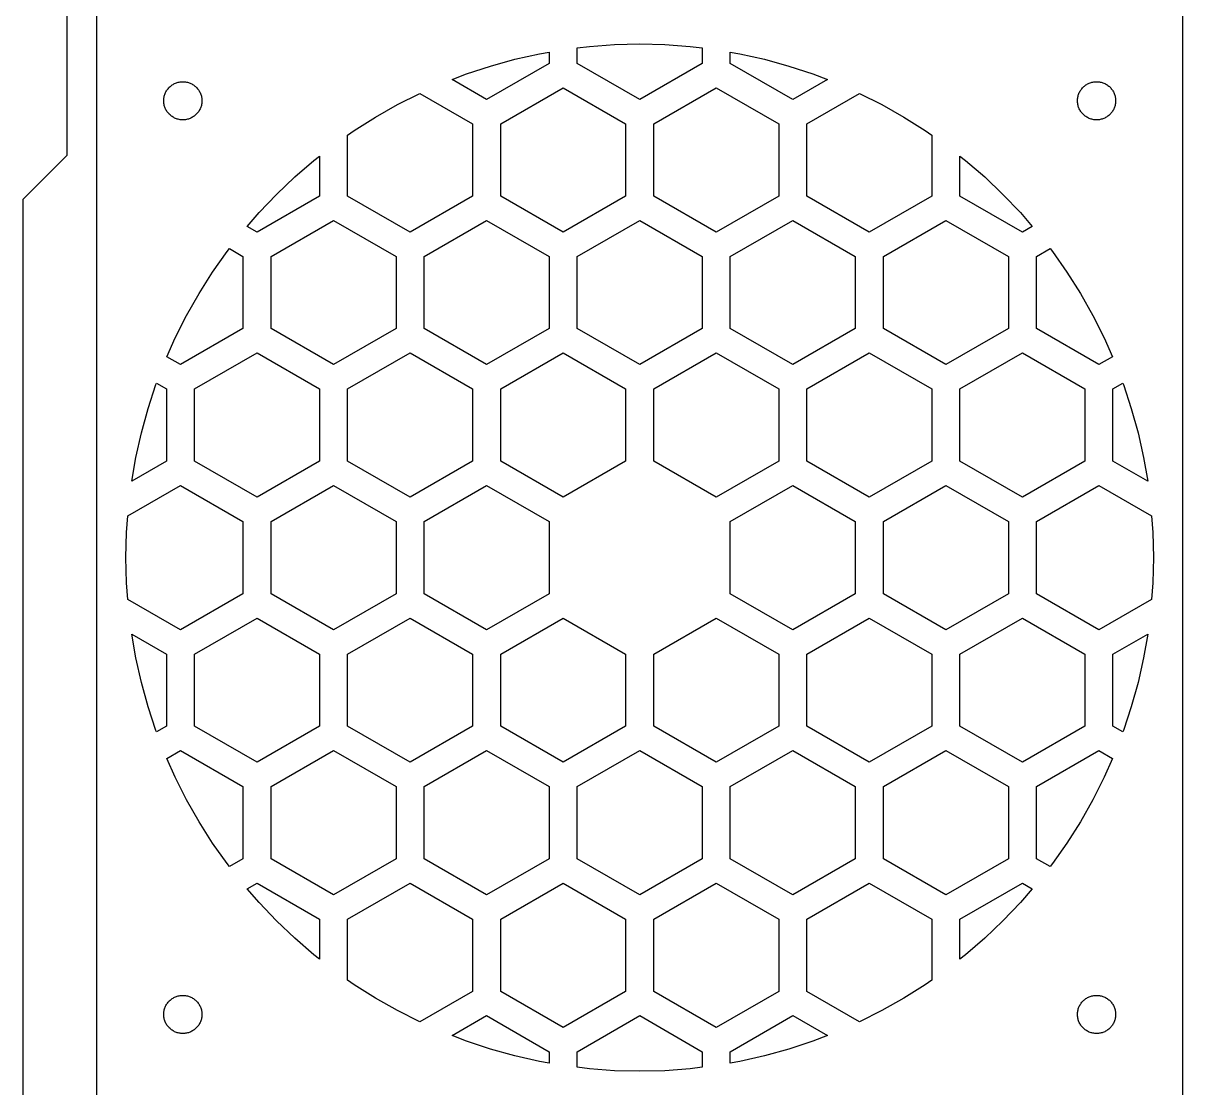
# Model space of a CAD drawing. Header units: metres. Extents: x 4 to 972, y 4 to 512.
# Drawn here: x 714 to 872, y 182 to 327.1 of the extents above; entities that cross this region are included whole.
import ezdxf

# ---------------------------------------------------------------- set-up
doc = ezdxf.new("R2010")
doc.units = ezdxf.units.M

msp = doc.modelspace()

# ---------------------------------------------------------------- linework, layer by layer
for p, q in [((720, 309.088), (720, 354)), ((724, 336), (724, 28)), ((872, 28), (872, 336)), ((789.485, 323.709), (791.139, 323.913)), ((791.139, 323.913), (794.565, 324.166)), ((794.565, 324.166), (798, 324.25)), ((798, 324.25), (801.435, 324.166)), ((801.435, 324.166), (804.861, 323.913)), ((804.861, 323.913), (806.515, 323.709)), ((780.991, 322.152), (784.344, 322.905)), ((784.344, 322.905), (785.658, 323.133)), ((785.658, 323.133), (785.658, 321.584)), ((789.485, 321.584), (789.485, 323.709)), ((806.515, 323.709), (806.515, 321.584)), ((810.342, 321.584), (810.342, 323.133)), ((810.342, 323.133), (811.656, 322.905)), ((811.656, 322.905), (815.009, 322.152)), ((774.418, 320.158), (777.68, 321.236)), ((785.658, 321.584), (777.143, 316.668)), ((777.68, 321.236), (780.991, 322.152)), ((798, 316.668), (789.485, 321.584)), ((806.515, 321.584), (798, 316.668)), ((818.857, 316.668), (810.342, 321.584)), ((815.009, 322.152), (818.32, 321.236)), ((818.32, 321.236), (821.582, 320.158)), ((772.427, 319.39), (774.418, 320.158)), ((777.143, 316.668), (772.427, 319.39)), ((823.573, 319.39), (818.857, 316.668)), ((821.582, 320.158), (823.573, 319.39)), ((733.347, 317.495), (733.399, 317.612)), ((733.399, 317.612), (733.456, 317.726)), ((733.456, 317.726), (733.519, 317.837)), ((733.519, 317.837), (733.588, 317.945)), ((733.588, 317.945), (733.661, 318.049)), ((733.661, 318.049), (733.74, 318.15)), ((733.74, 318.15), (733.823, 318.247)), ((733.823, 318.247), (733.911, 318.339)), ((733.911, 318.339), (734.003, 318.427)), ((734.003, 318.427), (734.1, 318.51)), ((734.1, 318.51), (734.201, 318.589)), ((734.201, 318.589), (734.305, 318.662)), ((734.305, 318.662), (734.413, 318.731)), ((734.413, 318.731), (734.524, 318.794)), ((734.524, 318.794), (734.638, 318.851)), ((734.638, 318.851), (734.755, 318.903)), ((734.755, 318.903), (734.874, 318.949)), ((734.874, 318.949), (734.995, 318.989)), ((734.995, 318.989), (735.118, 319.023)), ((735.118, 319.023), (735.243, 319.051)), ((735.243, 319.051), (735.368, 319.073)), ((735.368, 319.073), (735.495, 319.088)), ((735.495, 319.088), (735.622, 319.098)), ((735.622, 319.098), (735.75, 319.101)), ((735.75, 319.101), (735.878, 319.098)), ((735.878, 319.098), (736.005, 319.088)), ((736.005, 319.088), (736.132, 319.073)), ((736.132, 319.073), (736.257, 319.051)), ((736.257, 319.051), (736.382, 319.023)), ((736.382, 319.023), (736.505, 318.989)), ((736.505, 318.989), (736.626, 318.949)), ((736.626, 318.949), (736.745, 318.903)), ((736.745, 318.903), (736.862, 318.851)), ((736.862, 318.851), (736.976, 318.794)), ((736.976, 318.794), (737.087, 318.731)), ((737.087, 318.731), (737.195, 318.662)), ((737.195, 318.662), (737.299, 318.589)), ((737.299, 318.589), (737.4, 318.51)), ((737.4, 318.51), (737.497, 318.427)), ((737.497, 318.427), (737.589, 318.339)), ((737.589, 318.339), (737.677, 318.247)), ((737.677, 318.247), (737.76, 318.15)), ((737.76, 318.15), (737.839, 318.049)), ((737.839, 318.049), (737.912, 317.945)), ((737.912, 317.945), (737.981, 317.837)), ((737.981, 317.837), (738.044, 317.726)), ((738.044, 317.726), (738.101, 317.612)), ((738.101, 317.612), (738.153, 317.495)), ((779.057, 313.354), (787.572, 318.27)), ((787.572, 318.27), (796.087, 313.354)), ((799.913, 313.354), (808.428, 318.27)), ((808.428, 318.27), (816.943, 313.354)), ((857.847, 317.495), (857.899, 317.612)), ((857.899, 317.612), (857.956, 317.726)), ((857.956, 317.726), (858.019, 317.837)), ((858.019, 317.837), (858.088, 317.945)), ((858.088, 317.945), (858.161, 318.049)), ((858.161, 318.049), (858.24, 318.15)), ((858.24, 318.15), (858.323, 318.247)), ((858.323, 318.247), (858.411, 318.339)), ((858.411, 318.339), (858.503, 318.427)), ((858.503, 318.427), (858.6, 318.51)), ((858.6, 318.51), (858.701, 318.589)), ((858.701, 318.589), (858.805, 318.662)), ((858.805, 318.662), (858.913, 318.731)), ((858.913, 318.731), (859.024, 318.794)), ((859.024, 318.794), (859.138, 318.851)), ((859.138, 318.851), (859.255, 318.903)), ((859.255, 318.903), (859.374, 318.949)), ((859.374, 318.949), (859.495, 318.989)), ((859.495, 318.989), (859.618, 319.023)), ((859.618, 319.023), (859.743, 319.051)), ((859.743, 319.051), (859.868, 319.073)), ((859.868, 319.073), (859.995, 319.088)), ((859.995, 319.088), (860.122, 319.098)), ((860.122, 319.098), (860.25, 319.101)), ((860.25, 319.101), (860.378, 319.098)), ((860.378, 319.098), (860.505, 319.088)), ((860.505, 319.088), (860.632, 319.073)), ((860.632, 319.073), (860.757, 319.051)), ((860.757, 319.051), (860.882, 319.023)), ((860.882, 319.023), (861.005, 318.989)), ((861.005, 318.989), (861.126, 318.949)), ((861.126, 318.949), (861.245, 318.903)), ((861.245, 318.903), (861.362, 318.851)), ((861.362, 318.851), (861.476, 318.794)), ((861.476, 318.794), (861.587, 318.731)), ((861.587, 318.731), (861.695, 318.662)), ((861.695, 318.662), (861.799, 318.589)), ((861.799, 318.589), (861.9, 318.51)), ((861.9, 318.51), (861.997, 318.427)), ((861.997, 318.427), (862.089, 318.339)), ((862.089, 318.339), (862.177, 318.247)), ((862.177, 318.247), (862.26, 318.15)), ((862.26, 318.15), (862.339, 318.049)), ((862.339, 318.049), (862.412, 317.945)), ((862.412, 317.945), (862.481, 317.837)), ((862.481, 317.837), (862.544, 317.726)), ((862.544, 317.726), (862.601, 317.612)), ((862.601, 317.612), (862.653, 317.495)), ((733.149, 316.5), (733.152, 316.628)), ((733.152, 316.372), (733.149, 316.5)), ((733.152, 316.628), (733.162, 316.755)), ((733.162, 316.245), (733.152, 316.372)), ((733.162, 316.755), (733.177, 316.882)), ((733.177, 316.118), (733.162, 316.245)), ((733.177, 316.882), (733.199, 317.007)), ((733.199, 315.993), (733.177, 316.118)), ((733.199, 317.007), (733.227, 317.132)), ((733.227, 317.132), (733.261, 317.255)), ((733.261, 317.255), (733.301, 317.376)), ((733.301, 317.376), (733.347, 317.495)), ((738.153, 317.495), (738.199, 317.376)), ((738.199, 317.376), (738.239, 317.255)), ((738.239, 317.255), (738.273, 317.132)), ((738.273, 317.132), (738.301, 317.007)), ((738.301, 317.007), (738.323, 316.882)), ((738.323, 316.118), (738.301, 315.993)), ((738.323, 316.882), (738.338, 316.755)), ((738.338, 316.245), (738.323, 316.118)), ((738.338, 316.755), (738.348, 316.628)), ((738.348, 316.372), (738.338, 316.245)), ((738.348, 316.628), (738.351, 316.5)), ((738.351, 316.5), (738.348, 316.372)), ((765.002, 315.984), (768.032, 317.509)), ((768.032, 317.509), (775.23, 313.354)), ((820.77, 313.354), (827.968, 317.509)), ((827.968, 317.509), (830.998, 315.984)), ((857.649, 316.5), (857.652, 316.628)), ((857.652, 316.372), (857.649, 316.5)), ((857.652, 316.628), (857.662, 316.755)), ((857.662, 316.245), (857.652, 316.372)), ((857.662, 316.755), (857.677, 316.882)), ((857.677, 316.118), (857.662, 316.245)), ((857.677, 316.882), (857.699, 317.007)), ((857.699, 315.993), (857.677, 316.118)), ((857.699, 317.007), (857.727, 317.132)), ((857.727, 317.132), (857.761, 317.255)), ((857.761, 317.255), (857.801, 317.376)), ((857.801, 317.376), (857.847, 317.495)), ((862.653, 317.495), (862.699, 317.376)), ((862.699, 317.376), (862.739, 317.255)), ((862.739, 317.255), (862.773, 317.132)), ((862.773, 317.132), (862.801, 317.007)), ((862.801, 317.007), (862.823, 316.882)), ((862.823, 316.118), (862.801, 315.993)), ((862.823, 316.882), (862.838, 316.755)), ((862.838, 316.245), (862.823, 316.118)), ((862.838, 316.755), (862.848, 316.628)), ((862.848, 316.372), (862.838, 316.245)), ((862.848, 316.628), (862.851, 316.5)), ((862.851, 316.5), (862.848, 316.372)), ((733.227, 315.868), (733.199, 315.993)), ((733.261, 315.745), (733.227, 315.868)), ((733.301, 315.624), (733.261, 315.745)), ((733.347, 315.505), (733.301, 315.624)), ((733.399, 315.388), (733.347, 315.505)), ((733.456, 315.274), (733.399, 315.388)), ((733.519, 315.163), (733.456, 315.274)), ((733.588, 315.055), (733.519, 315.163)), ((733.661, 314.951), (733.588, 315.055)), ((733.74, 314.85), (733.661, 314.951)), ((733.823, 314.753), (733.74, 314.85)), ((733.911, 314.661), (733.823, 314.753)), ((734.003, 314.573), (733.911, 314.661)), ((734.1, 314.49), (734.003, 314.573)), ((734.201, 314.411), (734.1, 314.49)), ((737.4, 314.49), (737.299, 314.411)), ((737.497, 314.573), (737.4, 314.49)), ((737.589, 314.661), (737.497, 314.573)), ((737.677, 314.753), (737.589, 314.661)), ((737.76, 314.85), (737.677, 314.753)), ((737.839, 314.951), (737.76, 314.85)), ((737.912, 315.055), (737.839, 314.951)), ((737.981, 315.163), (737.912, 315.055)), ((738.044, 315.274), (737.981, 315.163)), ((738.101, 315.388), (738.044, 315.274)), ((738.153, 315.505), (738.101, 315.388)), ((738.199, 315.624), (738.153, 315.505)), ((738.239, 315.745), (738.199, 315.624)), ((738.273, 315.868), (738.239, 315.745)), ((738.301, 315.993), (738.273, 315.868)), ((762.013, 314.291), (765.002, 315.984)), ((830.998, 315.984), (833.987, 314.291)), ((857.727, 315.868), (857.699, 315.993)), ((857.761, 315.745), (857.727, 315.868)), ((857.801, 315.624), (857.761, 315.745)), ((857.847, 315.505), (857.801, 315.624)), ((857.899, 315.388), (857.847, 315.505)), ((857.956, 315.274), (857.899, 315.388)), ((858.019, 315.163), (857.956, 315.274)), ((858.088, 315.055), (858.019, 315.163)), ((858.161, 314.951), (858.088, 315.055)), ((858.24, 314.85), (858.161, 314.951)), ((858.323, 314.753), (858.24, 314.85)), ((858.411, 314.661), (858.323, 314.753)), ((858.503, 314.573), (858.411, 314.661)), ((858.6, 314.49), (858.503, 314.573)), ((858.701, 314.411), (858.6, 314.49)), ((861.9, 314.49), (861.799, 314.411)), ((861.997, 314.573), (861.9, 314.49)), ((862.089, 314.661), (861.997, 314.573)), ((862.177, 314.753), (862.089, 314.661)), ((862.26, 314.85), (862.177, 314.753)), ((862.339, 314.951), (862.26, 314.85)), ((862.412, 315.055), (862.339, 314.951)), ((862.481, 315.163), (862.412, 315.055)), ((862.544, 315.274), (862.481, 315.163)), ((862.601, 315.388), (862.544, 315.274)), ((862.653, 315.505), (862.601, 315.388)), ((862.699, 315.624), (862.653, 315.505)), ((862.739, 315.745), (862.699, 315.624)), ((862.773, 315.868), (862.739, 315.745)), ((862.801, 315.993), (862.773, 315.868)), ((734.305, 314.338), (734.201, 314.411)), ((734.413, 314.269), (734.305, 314.338)), ((734.524, 314.206), (734.413, 314.269)), ((734.638, 314.149), (734.524, 314.206)), ((734.755, 314.097), (734.638, 314.149)), ((734.874, 314.051), (734.755, 314.097)), ((734.995, 314.011), (734.874, 314.051)), ((735.118, 313.977), (734.995, 314.011)), ((735.243, 313.949), (735.118, 313.977)), ((735.368, 313.927), (735.243, 313.949)), ((735.495, 313.912), (735.368, 313.927)), ((735.622, 313.902), (735.495, 313.912)), ((735.75, 313.899), (735.622, 313.902)), ((735.878, 313.902), (735.75, 313.899)), ((736.005, 313.912), (735.878, 313.902)), ((736.132, 313.927), (736.005, 313.912)), ((736.257, 313.949), (736.132, 313.927)), ((736.382, 313.977), (736.257, 313.949)), ((736.505, 314.011), (736.382, 313.977)), ((736.626, 314.051), (736.505, 314.011)), ((736.745, 314.097), (736.626, 314.051)), ((736.862, 314.149), (736.745, 314.097)), ((736.976, 314.206), (736.862, 314.149)), ((737.087, 314.269), (736.976, 314.206)), ((737.195, 314.338), (737.087, 314.269)), ((737.299, 314.411), (737.195, 314.338)), ((759.11, 312.453), (762.013, 314.291)), ((775.23, 313.354), (775.23, 303.521)), ((779.057, 303.521), (779.057, 313.354)), ((796.087, 313.354), (796.087, 303.521)), ((799.913, 303.521), (799.913, 313.354)), ((816.943, 313.354), (816.943, 303.521)), ((820.77, 303.521), (820.77, 313.354)), ((833.987, 314.291), (836.89, 312.453)), ((858.805, 314.338), (858.701, 314.411)), ((858.913, 314.269), (858.805, 314.338)), ((859.024, 314.206), (858.913, 314.269)), ((859.138, 314.149), (859.024, 314.206)), ((859.255, 314.097), (859.138, 314.149)), ((859.374, 314.051), (859.255, 314.097)), ((859.495, 314.011), (859.374, 314.051)), ((859.618, 313.977), (859.495, 314.011)), ((859.743, 313.949), (859.618, 313.977)), ((859.868, 313.927), (859.743, 313.949)), ((859.995, 313.912), (859.868, 313.927)), ((860.122, 313.902), (859.995, 313.912)), ((860.25, 313.899), (860.122, 313.902)), ((860.378, 313.902), (860.25, 313.899)), ((860.505, 313.912), (860.378, 313.902)), ((860.632, 313.927), (860.505, 313.912)), ((860.757, 313.949), (860.632, 313.927)), ((860.882, 313.977), (860.757, 313.949)), ((861.005, 314.011), (860.882, 313.977)), ((861.126, 314.051), (861.005, 314.011)), ((861.245, 314.097), (861.126, 314.051)), ((861.362, 314.149), (861.245, 314.097)), ((861.476, 314.206), (861.362, 314.149)), ((861.587, 314.269), (861.476, 314.206)), ((861.695, 314.338), (861.587, 314.269)), ((861.799, 314.411), (861.695, 314.338)), ((758.2, 311.812), (759.11, 312.453)), ((758.2, 303.521), (758.2, 311.812)), ((836.89, 312.453), (837.8, 311.812)), ((837.8, 311.812), (837.8, 303.521)), ((714, 303.088), (720, 309.088)), ((750.991, 306.117), (753.592, 308.361)), ((753.592, 308.361), (754.373, 308.97)), ((754.373, 308.97), (754.373, 303.521)), ((841.627, 303.521), (841.627, 308.97)), ((841.627, 308.97), (842.408, 308.361)), ((842.408, 308.361), (845.009, 306.117)), ((748.503, 303.747), (750.991, 306.117)), ((845.009, 306.117), (847.497, 303.747)), ((754.373, 303.521), (745.858, 298.605)), ((746.133, 301.259), (748.503, 303.747)), ((766.715, 298.605), (758.2, 303.521)), ((775.23, 303.521), (766.715, 298.605)), ((787.572, 298.605), (779.057, 303.521)), ((796.087, 303.521), (787.572, 298.605)), ((808.428, 298.605), (799.913, 303.521)), ((816.943, 303.521), (808.428, 298.605)), ((829.285, 298.605), (820.77, 303.521)), ((837.8, 303.521), (829.285, 298.605)), ((850.142, 298.605), (841.627, 303.521)), ((847.497, 303.747), (849.867, 301.259)), ((714, 60.9117), (714, 303.088)), ((744.514, 299.381), (746.133, 301.259)), ((747.771, 295.291), (756.286, 300.207)), ((756.286, 300.207), (764.801, 295.291)), ((768.628, 295.291), (777.143, 300.207)), ((777.143, 300.207), (785.658, 295.291)), ((789.485, 295.291), (798, 300.207)), ((798, 300.207), (806.515, 295.291)), ((810.342, 295.291), (818.857, 300.207)), ((818.857, 300.207), (827.372, 295.291)), ((831.199, 295.291), (839.714, 300.207)), ((839.714, 300.207), (848.229, 295.291)), ((849.867, 301.259), (851.486, 299.381)), ((745.858, 298.605), (744.514, 299.381)), ((851.486, 299.381), (850.142, 298.605)), ((739.797, 293.14), (741.775, 295.949)), ((741.775, 295.949), (742.095, 296.359)), ((742.095, 296.359), (743.945, 295.291)), ((852.055, 295.291), (853.905, 296.359)), ((853.905, 296.359), (854.225, 295.949)), ((854.225, 295.949), (856.203, 293.14)), ((743.945, 295.291), (743.945, 285.459)), ((747.771, 285.459), (747.771, 295.291)), ((764.801, 295.291), (764.801, 285.459)), ((768.628, 285.459), (768.628, 295.291)), ((785.658, 295.291), (785.658, 285.459)), ((789.485, 285.459), (789.485, 295.291)), ((806.515, 295.291), (806.515, 285.459)), ((810.342, 285.459), (810.342, 295.291)), ((827.372, 295.291), (827.372, 285.459)), ((831.199, 285.459), (831.199, 295.291)), ((848.229, 295.291), (848.229, 285.459)), ((852.055, 285.459), (852.055, 295.291)), ((737.959, 290.237), (739.797, 293.14)), ((856.203, 293.14), (858.041, 290.237)), ((736.266, 287.248), (737.959, 290.237)), ((858.041, 290.237), (859.734, 287.248)), ((734.721, 284.179), (736.266, 287.248)), ((859.734, 287.248), (861.279, 284.179)), ((743.945, 285.459), (735.43, 280.543)), ((756.286, 280.543), (747.771, 285.459)), ((764.801, 285.459), (756.286, 280.543)), ((777.143, 280.543), (768.628, 285.459)), ((785.658, 285.459), (777.143, 280.543)), ((798, 280.543), (789.485, 285.459)), ((806.515, 285.459), (798, 280.543)), ((818.857, 280.543), (810.342, 285.459)), ((827.372, 285.459), (818.857, 280.543)), ((839.714, 280.543), (831.199, 285.459)), ((848.229, 285.459), (839.714, 280.543)), ((860.57, 280.543), (852.055, 285.459)), ((733.582, 281.61), (734.721, 284.179)), ((861.279, 284.179), (862.418, 281.61)), ((735.43, 280.543), (733.582, 281.61)), ((737.343, 277.229), (745.858, 282.145)), ((745.858, 282.145), (754.373, 277.229)), ((758.2, 277.229), (766.715, 282.145)), ((766.715, 282.145), (775.23, 277.229)), ((779.057, 277.229), (787.572, 282.145)), ((787.572, 282.145), (796.087, 277.229)), ((799.913, 277.229), (808.428, 282.145)), ((808.428, 282.145), (816.943, 277.229)), ((820.77, 277.229), (829.285, 282.145)), ((829.285, 282.145), (837.8, 277.229)), ((841.627, 277.229), (850.142, 282.145)), ((850.142, 282.145), (858.657, 277.229)), ((862.418, 281.61), (860.57, 280.543)), ((731.014, 274.57), (732.092, 277.832)), ((732.092, 277.832), (732.161, 278.011)), ((732.161, 278.011), (733.516, 277.229)), ((733.516, 277.229), (733.516, 267.396)), ((737.343, 267.396), (737.343, 277.229)), ((754.373, 277.229), (754.373, 267.396)), ((758.2, 267.396), (758.2, 277.229)), ((775.23, 277.229), (775.23, 267.396)), ((779.057, 267.396), (779.057, 277.229)), ((796.087, 277.229), (796.087, 267.396)), ((799.913, 267.396), (799.913, 277.229)), ((816.943, 277.229), (816.943, 267.396)), ((820.77, 267.396), (820.77, 277.229)), ((837.8, 277.229), (837.8, 267.396)), ((841.627, 267.396), (841.627, 277.229)), ((858.657, 277.229), (858.657, 267.396)), ((862.484, 277.229), (863.839, 278.011)), ((862.484, 267.396), (862.484, 277.229)), ((863.839, 278.011), (863.908, 277.832)), ((863.908, 277.832), (864.986, 274.57)), ((730.098, 271.259), (731.014, 274.57)), ((864.986, 274.57), (865.902, 271.259)), ((729.345, 267.906), (730.098, 271.259)), ((865.902, 271.259), (866.655, 267.906)), ((728.782, 264.663), (729.345, 267.906)), ((733.516, 267.396), (728.782, 264.663)), ((745.858, 262.48), (737.343, 267.396)), ((754.373, 267.396), (745.858, 262.48)), ((766.715, 262.48), (758.2, 267.396)), ((775.23, 267.396), (766.715, 262.48)), ((787.572, 262.48), (779.057, 267.396)), ((796.087, 267.396), (787.572, 262.48)), ((808.428, 262.48), (799.913, 267.396)), ((816.943, 267.396), (808.428, 262.48)), ((829.285, 262.48), (820.77, 267.396)), ((837.8, 267.396), (829.285, 262.48)), ((850.142, 262.48), (841.627, 267.396)), ((858.657, 267.396), (850.142, 262.48)), ((867.218, 264.663), (862.484, 267.396)), ((866.655, 267.906), (867.218, 264.663)), ((728.25, 259.937), (735.43, 264.082)), ((735.43, 264.082), (743.945, 259.166)), ((747.771, 259.166), (756.286, 264.082)), ((756.286, 264.082), (764.801, 259.166)), ((768.628, 259.166), (777.143, 264.082)), ((777.143, 264.082), (785.658, 259.166)), ((810.342, 259.166), (818.857, 264.082)), ((818.857, 264.082), (827.372, 259.166)), ((831.199, 259.166), (839.714, 264.082)), ((839.714, 264.082), (848.229, 259.166)), ((852.055, 259.166), (860.57, 264.082)), ((860.57, 264.082), (867.75, 259.937)), ((728.084, 257.685), (728.25, 259.937)), ((743.945, 259.166), (743.945, 249.334)), ((747.771, 249.334), (747.771, 259.166)), ((764.801, 259.166), (764.801, 249.334)), ((768.628, 249.334), (768.628, 259.166)), ((785.658, 259.166), (785.658, 249.334)), ((810.342, 249.334), (810.342, 259.166)), ((827.372, 259.166), (827.372, 249.334)), ((831.199, 249.334), (831.199, 259.166)), ((848.229, 259.166), (848.229, 249.334)), ((852.055, 249.334), (852.055, 259.166)), ((867.75, 259.937), (867.916, 257.685)), ((728, 254.25), (728.084, 257.685)), ((867.916, 257.685), (868, 254.25)), ((728.084, 250.815), (728, 254.25)), ((868, 254.25), (867.916, 250.815)), ((728.25, 248.563), (728.084, 250.815)), ((867.916, 250.815), (867.75, 248.563)), ((735.43, 244.418), (728.25, 248.563)), ((743.945, 249.334), (735.43, 244.418)), ((756.286, 244.418), (747.771, 249.334)), ((764.801, 249.334), (756.286, 244.418)), ((777.143, 244.418), (768.628, 249.334)), ((785.658, 249.334), (777.143, 244.418)), ((818.857, 244.418), (810.342, 249.334)), ((827.372, 249.334), (818.857, 244.418)), ((839.714, 244.418), (831.199, 249.334)), ((848.229, 249.334), (839.714, 244.418)), ((860.57, 244.418), (852.055, 249.334)), ((867.75, 248.563), (860.57, 244.418)), ((737.343, 241.104), (745.858, 246.02)), ((745.858, 246.02), (754.373, 241.104)), ((758.2, 241.104), (766.715, 246.02)), ((766.715, 246.02), (775.23, 241.104)), ((779.057, 241.104), (787.572, 246.02)), ((787.572, 246.02), (796.087, 241.104)), ((799.913, 241.104), (808.428, 246.02)), ((808.428, 246.02), (816.943, 241.104)), ((820.77, 241.104), (829.285, 246.02)), ((829.285, 246.02), (837.8, 241.104)), ((841.627, 241.104), (850.142, 246.02)), ((850.142, 246.02), (858.657, 241.104)), ((729.345, 240.594), (728.782, 243.837)), ((728.782, 243.837), (733.516, 241.104)), ((862.484, 241.104), (867.218, 243.837)), ((867.218, 243.837), (866.655, 240.594)), ((730.098, 237.241), (729.345, 240.594)), ((733.516, 241.104), (733.516, 231.271)), ((737.343, 231.271), (737.343, 241.104)), ((754.373, 241.104), (754.373, 231.271)), ((758.2, 231.271), (758.2, 241.104)), ((775.23, 241.104), (775.23, 231.271)), ((779.057, 231.271), (779.057, 241.104)), ((796.087, 241.104), (796.087, 231.271)), ((799.913, 231.271), (799.913, 241.104)), ((816.943, 241.104), (816.943, 231.271)), ((820.77, 231.271), (820.77, 241.104)), ((837.8, 241.104), (837.8, 231.271)), ((841.627, 231.271), (841.627, 241.104)), ((858.657, 241.104), (858.657, 231.271)), ((862.484, 231.271), (862.484, 241.104)), ((866.655, 240.594), (865.902, 237.241)), ((731.014, 233.93), (730.098, 237.241)), ((865.902, 237.241), (864.986, 233.93)), ((732.092, 230.668), (731.014, 233.93)), ((864.986, 233.93), (863.908, 230.668)), ((733.516, 231.271), (732.161, 230.489)), ((745.858, 226.355), (737.343, 231.271)), ((754.373, 231.271), (745.858, 226.355)), ((766.715, 226.355), (758.2, 231.271)), ((775.23, 231.271), (766.715, 226.355)), ((787.572, 226.355), (779.057, 231.271)), ((796.087, 231.271), (787.572, 226.355)), ((808.428, 226.355), (799.913, 231.271)), ((816.943, 231.271), (808.428, 226.355)), ((829.285, 226.355), (820.77, 231.271)), ((837.8, 231.271), (829.285, 226.355)), ((850.142, 226.355), (841.627, 231.271)), ((858.657, 231.271), (850.142, 226.355)), ((863.839, 230.489), (862.484, 231.271)), ((732.161, 230.489), (732.092, 230.668)), ((863.908, 230.668), (863.839, 230.489)), ((733.582, 226.89), (735.43, 227.957)), ((735.43, 227.957), (743.945, 223.041)), ((747.771, 223.041), (756.286, 227.957)), ((756.286, 227.957), (764.801, 223.041)), ((768.628, 223.041), (777.143, 227.957)), ((777.143, 227.957), (785.658, 223.041)), ((789.485, 223.041), (798, 227.957)), ((798, 227.957), (806.515, 223.041)), ((810.342, 223.041), (818.857, 227.957)), ((818.857, 227.957), (827.372, 223.041)), ((831.199, 223.041), (839.714, 227.957)), ((839.714, 227.957), (848.229, 223.041)), ((852.055, 223.041), (860.57, 227.957)), ((860.57, 227.957), (862.418, 226.89)), ((734.721, 224.321), (733.582, 226.89)), ((862.418, 226.89), (861.279, 224.321)), ((736.266, 221.252), (734.721, 224.321)), ((743.945, 223.041), (743.945, 213.209)), ((747.771, 213.209), (747.771, 223.041)), ((764.801, 223.041), (764.801, 213.209)), ((768.628, 213.209), (768.628, 223.041)), ((785.658, 223.041), (785.658, 213.209)), ((789.485, 213.209), (789.485, 223.041)), ((806.515, 223.041), (806.515, 213.209)), ((810.342, 213.209), (810.342, 223.041)), ((827.372, 223.041), (827.372, 213.209)), ((831.199, 213.209), (831.199, 223.041)), ((848.229, 223.041), (848.229, 213.209)), ((852.055, 213.209), (852.055, 223.041)), ((861.279, 224.321), (859.734, 221.252)), ((737.959, 218.263), (736.266, 221.252)), ((859.734, 221.252), (858.041, 218.263)), ((739.797, 215.36), (737.959, 218.263)), ((858.041, 218.263), (856.203, 215.36)), ((741.775, 212.551), (739.797, 215.36)), ((856.203, 215.36), (854.225, 212.551)), ((742.095, 212.141), (741.775, 212.551)), ((743.945, 213.209), (742.095, 212.141)), ((756.286, 208.293), (747.771, 213.209)), ((764.801, 213.209), (756.286, 208.293)), ((777.143, 208.293), (768.628, 213.209)), ((785.658, 213.209), (777.143, 208.293)), ((798, 208.293), (789.485, 213.209)), ((806.515, 213.209), (798, 208.293)), ((818.857, 208.293), (810.342, 213.209)), ((827.372, 213.209), (818.857, 208.293)), ((839.714, 208.293), (831.199, 213.209)), ((848.229, 213.209), (839.714, 208.293)), ((853.905, 212.141), (852.055, 213.209)), ((854.225, 212.551), (853.905, 212.141)), ((744.514, 209.119), (745.858, 209.895)), ((746.133, 207.241), (744.514, 209.119)), ((745.858, 209.895), (754.373, 204.979)), ((758.2, 204.979), (766.715, 209.895)), ((766.715, 209.895), (775.23, 204.979)), ((779.057, 204.979), (787.572, 209.895)), ((787.572, 209.895), (796.087, 204.979)), ((799.913, 204.979), (808.428, 209.895)), ((808.428, 209.895), (816.943, 204.979)), ((820.77, 204.979), (829.285, 209.895)), ((829.285, 209.895), (837.8, 204.979)), ((841.627, 204.979), (850.142, 209.895)), ((851.486, 209.119), (849.867, 207.241)), ((850.142, 209.895), (851.486, 209.119)), ((748.503, 204.753), (746.133, 207.241)), ((849.867, 207.241), (847.497, 204.753)), ((750.991, 202.383), (748.503, 204.753)), ((754.373, 204.979), (754.373, 199.53)), ((758.2, 196.688), (758.2, 204.979)), ((775.23, 204.979), (775.23, 195.146)), ((779.057, 195.146), (779.057, 204.979)), ((796.087, 204.979), (796.087, 195.146)), ((799.913, 195.146), (799.913, 204.979)), ((816.943, 204.979), (816.943, 195.146)), ((820.77, 195.146), (820.77, 204.979)), ((837.8, 204.979), (837.8, 196.688)), ((841.627, 199.53), (841.627, 204.979)), ((847.497, 204.753), (845.009, 202.383)), ((753.592, 200.139), (750.991, 202.383)), ((845.009, 202.383), (842.408, 200.139)), ((754.373, 199.53), (753.592, 200.139)), ((842.408, 200.139), (841.627, 199.53)), ((759.11, 196.047), (758.2, 196.688)), ((762.013, 194.209), (759.11, 196.047)), ((836.89, 196.047), (833.987, 194.209)), ((837.8, 196.688), (836.89, 196.047)), ((734.524, 194.294), (734.638, 194.351)), ((734.638, 194.351), (734.755, 194.403)), ((734.755, 194.403), (734.874, 194.449)), ((734.874, 194.449), (734.995, 194.489)), ((734.995, 194.489), (735.118, 194.523)), ((735.118, 194.523), (735.243, 194.551)), ((735.243, 194.551), (735.368, 194.573)), ((735.368, 194.573), (735.495, 194.588)), ((735.495, 194.588), (735.622, 194.598)), ((735.622, 194.598), (735.75, 194.601)), ((735.75, 194.601), (735.878, 194.598)), ((735.878, 194.598), (736.005, 194.588)), ((736.005, 194.588), (736.132, 194.573)), ((736.132, 194.573), (736.257, 194.551)), ((736.257, 194.551), (736.382, 194.523)), ((736.382, 194.523), (736.505, 194.489)), ((736.505, 194.489), (736.626, 194.449)), ((736.626, 194.449), (736.745, 194.403)), ((736.745, 194.403), (736.862, 194.351)), ((736.862, 194.351), (736.976, 194.294)), ((775.23, 195.146), (768.032, 190.991)), ((787.572, 190.23), (779.057, 195.146)), ((796.087, 195.146), (787.572, 190.23)), ((808.428, 190.23), (799.913, 195.146)), ((816.943, 195.146), (808.428, 190.23)), ((827.968, 190.991), (820.77, 195.146)), ((859.024, 194.294), (859.138, 194.351)), ((859.138, 194.351), (859.255, 194.403)), ((859.255, 194.403), (859.374, 194.449)), ((859.374, 194.449), (859.495, 194.489)), ((859.495, 194.489), (859.618, 194.523)), ((859.618, 194.523), (859.743, 194.551)), ((859.743, 194.551), (859.868, 194.573)), ((859.868, 194.573), (859.995, 194.588)), ((859.995, 194.588), (860.122, 194.598)), ((860.122, 194.598), (860.25, 194.601)), ((860.25, 194.601), (860.378, 194.598)), ((860.378, 194.598), (860.505, 194.588)), ((860.505, 194.588), (860.632, 194.573)), ((860.632, 194.573), (860.757, 194.551)), ((860.757, 194.551), (860.882, 194.523)), ((860.882, 194.523), (861.005, 194.489)), ((861.005, 194.489), (861.126, 194.449)), ((861.126, 194.449), (861.245, 194.403)), ((861.245, 194.403), (861.362, 194.351)), ((861.362, 194.351), (861.476, 194.294)), ((733.261, 192.755), (733.301, 192.876)), ((733.301, 192.876), (733.347, 192.995)), ((733.347, 192.995), (733.399, 193.112)), ((733.399, 193.112), (733.456, 193.226)), ((733.456, 193.226), (733.519, 193.337)), ((733.519, 193.337), (733.588, 193.445)), ((733.588, 193.445), (733.661, 193.549)), ((733.661, 193.549), (733.74, 193.65)), ((733.74, 193.65), (733.823, 193.747)), ((733.823, 193.747), (733.911, 193.839)), ((733.911, 193.839), (734.003, 193.927)), ((734.003, 193.927), (734.1, 194.01)), ((734.1, 194.01), (734.201, 194.089)), ((734.201, 194.089), (734.305, 194.162)), ((734.305, 194.162), (734.413, 194.231)), ((734.413, 194.231), (734.524, 194.294)), ((736.976, 194.294), (737.087, 194.231)), ((737.087, 194.231), (737.195, 194.162)), ((737.195, 194.162), (737.299, 194.089)), ((737.299, 194.089), (737.4, 194.01)), ((737.4, 194.01), (737.497, 193.927)), ((737.497, 193.927), (737.589, 193.839)), ((737.589, 193.839), (737.677, 193.747)), ((737.677, 193.747), (737.76, 193.65)), ((737.76, 193.65), (737.839, 193.549)), ((737.839, 193.549), (737.912, 193.445)), ((737.912, 193.445), (737.981, 193.337)), ((737.981, 193.337), (738.044, 193.226)), ((738.044, 193.226), (738.101, 193.112)), ((738.101, 193.112), (738.153, 192.995)), ((738.153, 192.995), (738.199, 192.876)), ((738.199, 192.876), (738.239, 192.755)), ((765.002, 192.516), (762.013, 194.209)), ((833.987, 194.209), (830.998, 192.516)), ((857.761, 192.755), (857.801, 192.876)), ((857.801, 192.876), (857.847, 192.995)), ((857.847, 192.995), (857.899, 193.112)), ((857.899, 193.112), (857.956, 193.226)), ((857.956, 193.226), (858.019, 193.337)), ((858.019, 193.337), (858.088, 193.445)), ((858.088, 193.445), (858.161, 193.549)), ((858.161, 193.549), (858.24, 193.65)), ((858.24, 193.65), (858.323, 193.747)), ((858.323, 193.747), (858.411, 193.839)), ((858.411, 193.839), (858.503, 193.927)), ((858.503, 193.927), (858.6, 194.01)), ((858.6, 194.01), (858.701, 194.089)), ((858.701, 194.089), (858.805, 194.162)), ((858.805, 194.162), (858.913, 194.231)), ((858.913, 194.231), (859.024, 194.294)), ((861.476, 194.294), (861.587, 194.231)), ((861.587, 194.231), (861.695, 194.162)), ((861.695, 194.162), (861.799, 194.089)), ((861.799, 194.089), (861.9, 194.01)), ((861.9, 194.01), (861.997, 193.927)), ((861.997, 193.927), (862.089, 193.839)), ((862.089, 193.839), (862.177, 193.747)), ((862.177, 193.747), (862.26, 193.65)), ((862.26, 193.65), (862.339, 193.549)), ((862.339, 193.549), (862.412, 193.445)), ((862.412, 193.445), (862.481, 193.337)), ((862.481, 193.337), (862.544, 193.226)), ((862.544, 193.226), (862.601, 193.112)), ((862.601, 193.112), (862.653, 192.995)), ((862.653, 192.995), (862.699, 192.876)), ((862.699, 192.876), (862.739, 192.755)), ((733.149, 192), (733.152, 192.128)), ((733.152, 191.872), (733.149, 192)), ((733.152, 192.128), (733.162, 192.255)), ((733.162, 191.745), (733.152, 191.872)), ((733.162, 192.255), (733.177, 192.382)), ((733.177, 191.618), (733.162, 191.745)), ((733.177, 192.382), (733.199, 192.507)), ((733.199, 191.493), (733.177, 191.618)), ((733.199, 192.507), (733.227, 192.632)), ((733.227, 191.368), (733.199, 191.493)), ((733.227, 192.632), (733.261, 192.755)), ((733.261, 191.245), (733.227, 191.368)), ((733.301, 191.124), (733.261, 191.245)), ((738.239, 191.245), (738.199, 191.124)), ((738.239, 192.755), (738.273, 192.632)), ((738.273, 191.368), (738.239, 191.245)), ((738.273, 192.632), (738.301, 192.507)), ((738.301, 191.493), (738.273, 191.368)), ((738.301, 192.507), (738.323, 192.382)), ((738.323, 191.618), (738.301, 191.493)), ((738.323, 192.382), (738.338, 192.255)), ((738.338, 191.745), (738.323, 191.618)), ((738.338, 192.255), (738.348, 192.128)), ((738.348, 191.872), (738.338, 191.745)), ((738.348, 192.128), (738.351, 192)), ((738.351, 192), (738.348, 191.872)), ((768.032, 190.991), (765.002, 192.516)), ((772.427, 189.11), (777.143, 191.832)), ((777.143, 191.832), (785.658, 186.916)), ((789.485, 186.916), (798, 191.832)), ((798, 191.832), (806.515, 186.916)), ((810.342, 186.916), (818.857, 191.832)), ((818.857, 191.832), (823.573, 189.11)), ((830.998, 192.516), (827.968, 190.991)), ((857.649, 192), (857.652, 192.128)), ((857.652, 191.872), (857.649, 192)), ((857.652, 192.128), (857.662, 192.255)), ((857.662, 191.745), (857.652, 191.872)), ((857.662, 192.255), (857.677, 192.382)), ((857.677, 191.618), (857.662, 191.745)), ((857.677, 192.382), (857.699, 192.507)), ((857.699, 191.493), (857.677, 191.618)), ((857.699, 192.507), (857.727, 192.632)), ((857.727, 191.368), (857.699, 191.493)), ((857.727, 192.632), (857.761, 192.755)), ((857.761, 191.245), (857.727, 191.368)), ((857.801, 191.124), (857.761, 191.245)), ((862.739, 191.245), (862.699, 191.124)), ((862.739, 192.755), (862.773, 192.632)), ((862.773, 191.368), (862.739, 191.245)), ((862.773, 192.632), (862.801, 192.507)), ((862.801, 191.493), (862.773, 191.368)), ((862.801, 192.507), (862.823, 192.382)), ((862.823, 191.618), (862.801, 191.493)), ((862.823, 192.382), (862.838, 192.255)), ((862.838, 191.745), (862.823, 191.618)), ((862.838, 192.255), (862.848, 192.128)), ((862.848, 191.872), (862.838, 191.745)), ((862.848, 192.128), (862.851, 192)), ((862.851, 192), (862.848, 191.872)), ((733.347, 191.005), (733.301, 191.124)), ((733.399, 190.888), (733.347, 191.005)), ((733.456, 190.774), (733.399, 190.888)), ((733.519, 190.663), (733.456, 190.774)), ((733.588, 190.555), (733.519, 190.663)), ((733.661, 190.451), (733.588, 190.555)), ((733.74, 190.35), (733.661, 190.451)), ((733.823, 190.253), (733.74, 190.35)), ((733.911, 190.161), (733.823, 190.253)), ((734.003, 190.073), (733.911, 190.161)), ((734.1, 189.99), (734.003, 190.073)), ((734.201, 189.911), (734.1, 189.99)), ((734.305, 189.838), (734.201, 189.911)), ((734.413, 189.769), (734.305, 189.838)), ((734.524, 189.706), (734.413, 189.769)), ((734.638, 189.649), (734.524, 189.706)), ((734.755, 189.597), (734.638, 189.649)), ((736.862, 189.649), (736.745, 189.597)), ((736.976, 189.706), (736.862, 189.649)), ((737.087, 189.769), (736.976, 189.706)), ((737.195, 189.838), (737.087, 189.769)), ((737.299, 189.911), (737.195, 189.838)), ((737.4, 189.99), (737.299, 189.911)), ((737.497, 190.073), (737.4, 189.99)), ((737.589, 190.161), (737.497, 190.073)), ((737.677, 190.253), (737.589, 190.161)), ((737.76, 190.35), (737.677, 190.253)), ((737.839, 190.451), (737.76, 190.35)), ((737.912, 190.555), (737.839, 190.451)), ((737.981, 190.663), (737.912, 190.555)), ((738.044, 190.774), (737.981, 190.663)), ((738.101, 190.888), (738.044, 190.774)), ((738.153, 191.005), (738.101, 190.888)), ((738.199, 191.124), (738.153, 191.005)), ((857.847, 191.005), (857.801, 191.124)), ((857.899, 190.888), (857.847, 191.005)), ((857.956, 190.774), (857.899, 190.888)), ((858.019, 190.663), (857.956, 190.774)), ((858.088, 190.555), (858.019, 190.663)), ((858.161, 190.451), (858.088, 190.555)), ((858.24, 190.35), (858.161, 190.451)), ((858.323, 190.253), (858.24, 190.35)), ((858.411, 190.161), (858.323, 190.253)), ((858.503, 190.073), (858.411, 190.161)), ((858.6, 189.99), (858.503, 190.073)), ((858.701, 189.911), (858.6, 189.99)), ((858.805, 189.838), (858.701, 189.911)), ((858.913, 189.769), (858.805, 189.838)), ((859.024, 189.706), (858.913, 189.769)), ((859.138, 189.649), (859.024, 189.706)), ((859.255, 189.597), (859.138, 189.649)), ((861.362, 189.649), (861.245, 189.597)), ((861.476, 189.706), (861.362, 189.649)), ((861.587, 189.769), (861.476, 189.706)), ((861.695, 189.838), (861.587, 189.769)), ((861.799, 189.911), (861.695, 189.838)), ((861.9, 189.99), (861.799, 189.911)), ((861.997, 190.073), (861.9, 189.99)), ((862.089, 190.161), (861.997, 190.073)), ((862.177, 190.253), (862.089, 190.161)), ((862.26, 190.35), (862.177, 190.253)), ((862.339, 190.451), (862.26, 190.35)), ((862.412, 190.555), (862.339, 190.451)), ((862.481, 190.663), (862.412, 190.555)), ((862.544, 190.774), (862.481, 190.663)), ((862.601, 190.888), (862.544, 190.774)), ((862.653, 191.005), (862.601, 190.888)), ((862.699, 191.124), (862.653, 191.005)), ((734.874, 189.551), (734.755, 189.597)), ((734.995, 189.511), (734.874, 189.551)), ((735.118, 189.477), (734.995, 189.511)), ((735.243, 189.449), (735.118, 189.477)), ((735.368, 189.427), (735.243, 189.449)), ((735.495, 189.412), (735.368, 189.427)), ((735.622, 189.402), (735.495, 189.412)), ((735.75, 189.399), (735.622, 189.402)), ((735.878, 189.402), (735.75, 189.399)), ((736.005, 189.412), (735.878, 189.402)), ((736.132, 189.427), (736.005, 189.412)), ((736.257, 189.449), (736.132, 189.427)), ((736.382, 189.477), (736.257, 189.449)), ((736.505, 189.511), (736.382, 189.477)), ((736.626, 189.551), (736.505, 189.511)), ((736.745, 189.597), (736.626, 189.551)), ((774.418, 188.342), (772.427, 189.11)), ((777.68, 187.264), (774.418, 188.342)), ((821.582, 188.342), (818.32, 187.264)), ((823.573, 189.11), (821.582, 188.342)), ((859.374, 189.551), (859.255, 189.597)), ((859.495, 189.511), (859.374, 189.551)), ((859.618, 189.477), (859.495, 189.511)), ((859.743, 189.449), (859.618, 189.477)), ((859.868, 189.427), (859.743, 189.449)), ((859.995, 189.412), (859.868, 189.427)), ((860.122, 189.402), (859.995, 189.412)), ((860.25, 189.399), (860.122, 189.402)), ((860.378, 189.402), (860.25, 189.399)), ((860.505, 189.412), (860.378, 189.402)), ((860.632, 189.427), (860.505, 189.412)), ((860.757, 189.449), (860.632, 189.427)), ((860.882, 189.477), (860.757, 189.449)), ((861.005, 189.511), (860.882, 189.477)), ((861.126, 189.551), (861.005, 189.511)), ((861.245, 189.597), (861.126, 189.551)), ((780.991, 186.348), (777.68, 187.264)), ((785.658, 186.916), (785.658, 185.367)), ((789.485, 184.791), (789.485, 186.916)), ((806.515, 186.916), (806.515, 184.791)), ((810.342, 185.367), (810.342, 186.916)), ((818.32, 187.264), (815.009, 186.348)), ((784.344, 185.595), (780.991, 186.348)), ((785.658, 185.367), (784.344, 185.595)), ((811.656, 185.595), (810.342, 185.367)), ((815.009, 186.348), (811.656, 185.595)), ((791.139, 184.587), (789.485, 184.791)), ((794.565, 184.334), (791.139, 184.587)), ((798, 184.25), (794.565, 184.334)), ((801.435, 184.334), (798, 184.25)), ((804.861, 184.587), (801.435, 184.334)), ((806.515, 184.791), (804.861, 184.587))]:
    msp.add_line(p, q)

doc.saveas('drawing.dxf')
